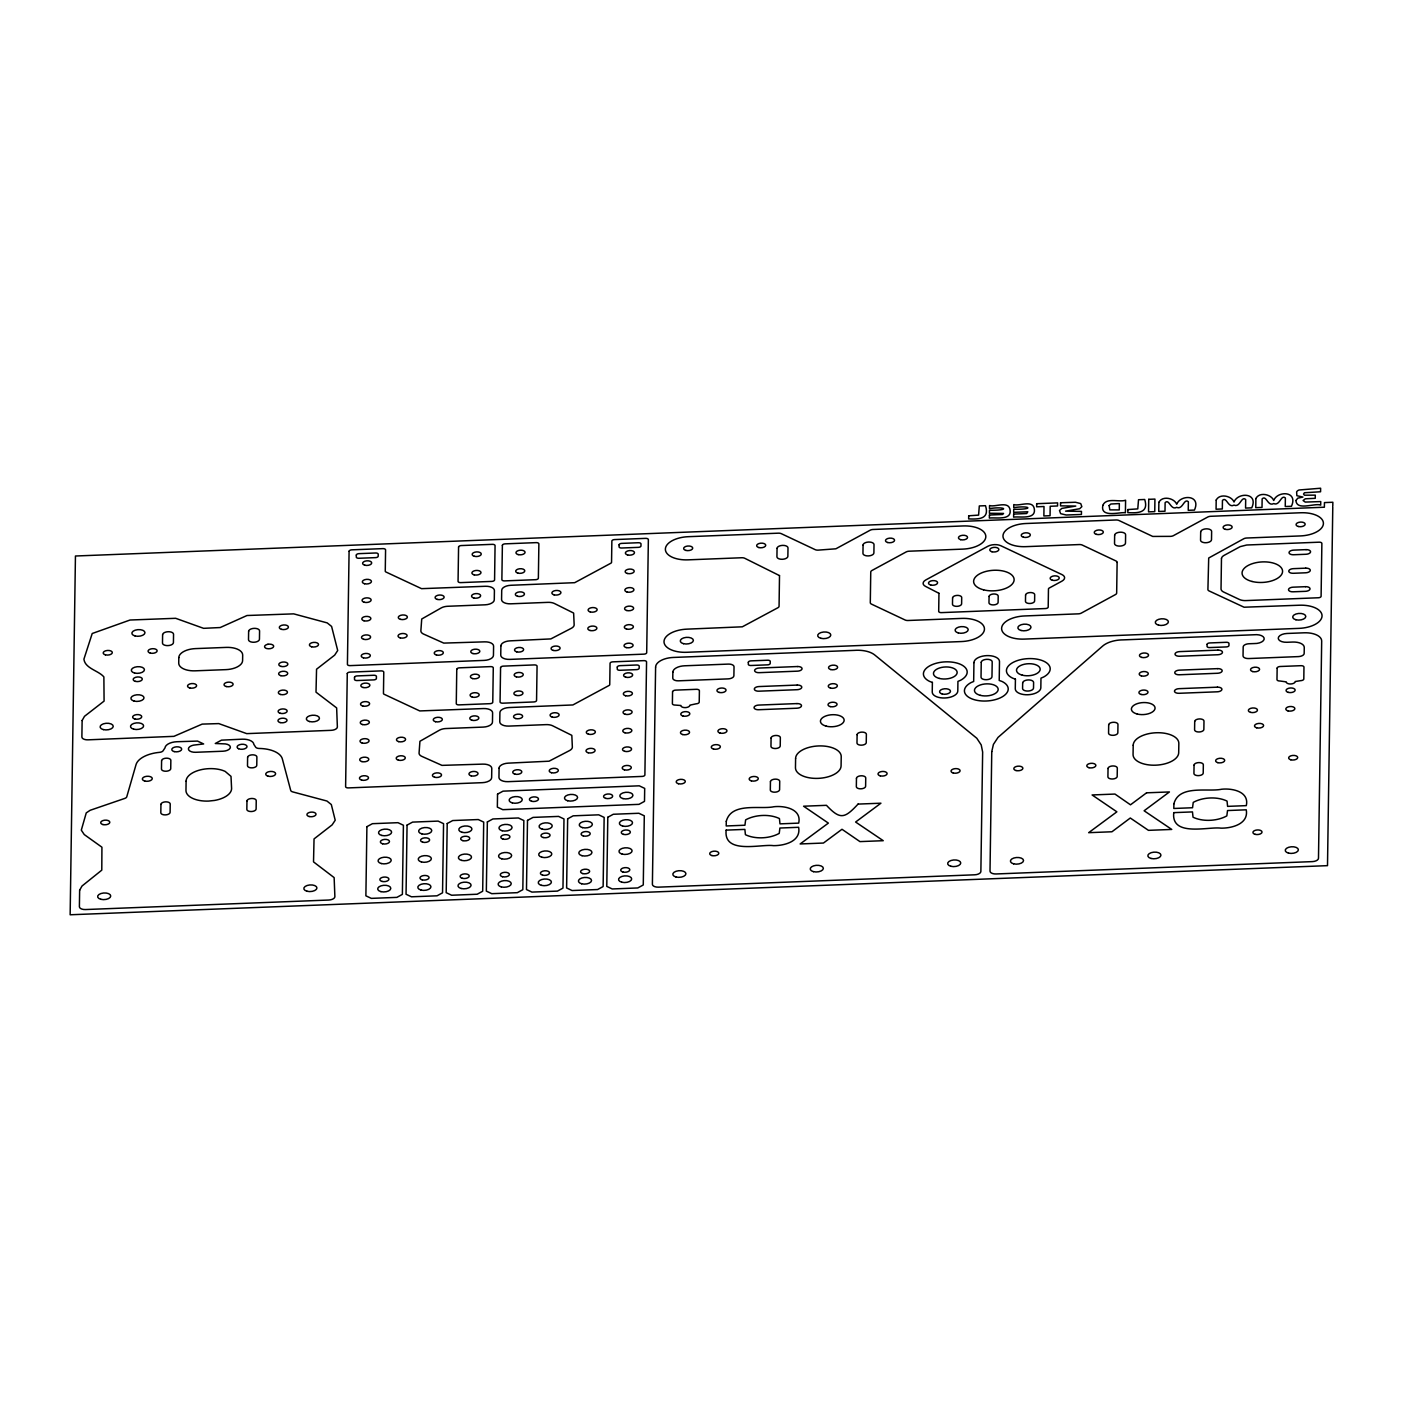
<?xml version="1.0" encoding="UTF-8"?>
<svg xmlns="http://www.w3.org/2000/svg" width="1403" height="1403" viewBox="0 0 1403 1403"><rect width="100%" height="100%" fill="white"/><g stroke="black" fill="none" stroke-linecap="round" stroke-linejoin="round"><path stroke-width="1.5" d="M1332.78 506.886L1327.501 865.651L70.15 914.774L75.446 556.009L1324.379 507.22L1324.45 502.59L1332.85 502.256L1332.797 505.869M79.638 890.221L79.392 906.671A6.138 3.104 -3.3 0 0 85.478 909.547L328.688 900.042A6.138 3.104 -3.3 0 0 334.879 896.692L334.142 877.612L313.518 861.88L314.044 838.924L332.125 824.876L335.212 820.246L331.318 804.55L326.934 801.025L292.701 791.888A4.297 2.175 -3.3 0 1 290.702 790.398L282.354 758.953A26.271 13.293 -3.3 0 0 259.239 748.465A4.297 2.175 -3.3 0 1 255.644 747.133L253.873 744.432A11.785 5.963 -3.3 0 0 242.193 739.188L221.481 740.153L215.273 743.502L223.13 743.818A7.313 3.7 -3.3 0 1 230.373 747.238A7.313 3.7 -3.3 0 1 223.024 751.219L195.648 752.289A7.313 3.7 -3.3 0 1 188.405 748.869A7.313 3.7 -3.3 0 1 195.771 744.87L203.645 743.958L197.525 741.082L176.813 741.731A11.785 5.963 -3.3 0 0 164.975 747.904L163.116 750.745A4.297 2.175 -3.3 0 1 159.468 752.359A26.271 13.293 -3.3 0 0 136.021 764.67L126.761 796.816A4.297 2.175 -3.3 0 1 124.692 798.447L90.16 810.285L86.249 812.898L81.304 830.155L84.25 834.557L101.928 847.202L101.788 870.141L82.005 886.03L79.638 890.221M82.128 720.511L81.883 736.961A6.138 3.104 -3.3 0 0 87.968 739.837L173.919 736.347L202.19 724.106L218.78 723.597L246.718 733.629L331.196 730.332A6.138 3.104 -3.3 0 0 337.369 726.982L336.65 707.919L316.008 692.17L316.552 669.213L334.651 655.148L337.702 650.518L331.599 626.439L327.215 622.897L293.683 613.865L246.998 615.514L220.201 627.544L203.593 628.334L175.673 618.302L130.041 620.021L92.212 633.507L83.917 659.164C85.022 668.547 98.578 670.564 103.875 676.912L104.085 701.097L84.496 716.319L82.128 720.511M162.608 634.717L162.485 643.048A5.489 2.771 -3.3 0 0 167.922 645.608A5.489 2.771 -3.3 0 0 173.428 642.627L173.551 634.279A5.489 2.771 -3.3 0 0 168.114 631.718A5.489 2.771 -3.3 0 0 162.608 634.717M160.942 804.393L160.819 812.723A4.647 2.35 -3.3 0 0 165.414 814.897A4.647 2.35 -3.3 0 0 170.096 812.355L170.219 804.024A4.647 2.35 -3.3 0 0 165.607 801.85A4.647 2.35 -3.3 0 0 160.942 804.393M161.591 760.724L161.468 769.054A4.647 2.35 -3.3 0 0 166.063 771.229A4.647 2.35 -3.3 0 0 170.728 768.686L170.85 760.356A4.647 2.35 -3.3 0 0 166.255 758.181A4.647 2.35 -3.3 0 0 161.591 760.724M178.812 657.621L178.725 663.093A16.538 8.365 -3.3 0 0 195.122 670.827L225.971 669.634A16.538 8.365 -3.3 0 0 242.596 660.603L242.684 655.131A16.538 8.365 -3.3 0 0 226.286 647.397L195.455 648.607A16.538 8.365 -3.3 0 0 178.812 657.621M186.108 781.12L185.968 790.38A22.834 11.557 -3.3 0 0 208.609 801.078L214.519 800.447A22.834 11.557 -3.3 0 0 231.6 788.591L231.004 776.368L225.164 771.404A22.834 11.557 -3.3 0 0 200.348 769.879A22.834 11.557 -3.3 0 0 186.108 781.12M248.629 631.35L248.506 639.68A5.489 2.771 -3.3 0 0 253.943 642.258A5.489 2.771 -3.3 0 0 259.45 639.259L259.573 630.929A5.489 2.771 -3.3 0 0 254.153 628.351A5.489 2.771 -3.3 0 0 248.629 631.35M246.963 801.025L246.84 809.356A4.647 2.35 -3.3 0 0 251.453 811.53A4.647 2.35 -3.3 0 0 256.118 809.005L256.24 800.657A4.647 2.35 -3.3 0 0 251.646 798.482A4.647 2.35 -3.3 0 0 246.963 801.025M247.612 757.357L247.489 765.687A4.647 2.35 -3.3 0 0 252.084 767.862A4.647 2.35 -3.3 0 0 256.767 765.336L256.889 756.989A4.647 2.35 -3.3 0 0 252.277 754.832A4.647 2.35 -3.3 0 0 247.612 757.357M347.278 673.598L345.612 786.609A2.736 1.385 -3.3 0 0 348.33 787.907L482.457 782.664A9.137 4.63 -3.3 0 0 491.646 777.665L491.787 768.406A9.137 4.63 -3.3 0 0 482.737 764.126L441.963 765.372L421.689 756.305A9.137 4.63 -3.3 0 1 419.059 753.13L419.935 741.275L439.525 730.139A9.137 4.63 -3.3 0 1 445.996 728.543L483.281 727.087A9.137 4.63 -3.3 0 0 492.471 722.089L492.611 712.829A9.137 4.63 -3.3 0 0 483.544 708.55L419.76 710.935L384.247 694.327A2.736 1.385 -3.3 0 1 383.457 693.38L383.773 672.177A2.736 1.385 -3.3 0 0 381.055 670.897L350.031 672.107A2.736 1.385 -3.3 0 0 347.278 673.598M349.084 551.326L347.418 664.338A2.736 1.385 -3.3 0 0 350.136 665.618L484.263 660.392A9.137 4.63 -3.3 0 0 493.453 655.394L493.593 646.134A9.137 4.63 -3.3 0 0 484.526 641.855L443.769 643.1L423.496 634.033A9.137 4.63 -3.3 0 1 420.865 630.859L421.724 619.004L441.331 607.867A9.137 4.63 -3.3 0 1 447.803 606.271L485.087 604.816A9.137 4.63 -3.3 0 0 494.277 599.818L494.417 590.558A9.137 4.63 -3.3 0 0 485.35 586.279L421.566 588.664L386.053 572.056A2.736 1.385 -3.3 0 1 385.264 571.091L385.579 549.906A2.736 1.385 -3.3 0 0 382.861 548.626L351.837 549.836A2.736 1.385 -3.3 0 0 349.084 551.326M354.521 677.351L354.485 679.315A2.631 1.333 -3.3 0 0 357.099 680.543L373.742 679.894A2.631 1.333 -3.3 0 0 376.39 678.456L376.425 676.492A2.631 1.333 -3.3 0 0 373.812 675.264L357.169 675.913A2.631 1.333 -3.3 0 0 354.521 677.351M356.327 555.079L356.292 557.044A2.631 1.333 -3.3 0 0 358.905 558.271L375.548 557.622A2.631 1.333 -3.3 0 0 378.196 556.184L378.214 554.22A2.631 1.333 -3.3 0 0 375.618 552.992L358.975 553.641A2.631 1.333 -3.3 0 0 356.327 555.079M366.902 826.665L365.885 895.815L371.321 898.376L396.874 897.376L402.38 894.377L403.415 825.245L397.978 822.684L372.426 823.684L366.902 826.665M407.063 825.104L406.046 894.237L411.465 896.798L437.017 895.815L442.541 892.817L443.558 823.666L438.122 821.106L412.57 822.105L407.063 825.104M447.206 823.526L446.189 892.676L451.626 895.237L477.16 894.237L482.685 891.238L483.702 822.105L478.265 819.545L452.713 820.545L447.206 823.526M456.764 669.336L456.273 703.604A2.736 1.385 -3.3 0 0 458.991 704.885L490.015 703.675A2.736 1.385 -3.3 0 0 492.769 702.184L493.277 667.898A2.736 1.385 -3.3 0 0 490.559 666.618L459.535 667.828A2.736 1.385 -3.3 0 0 456.764 669.336M458.571 547.047L458.062 581.333A2.736 1.385 -3.3 0 0 460.78 582.613L491.804 581.403A2.736 1.385 -3.3 0 0 494.575 579.895L495.066 545.627A2.736 1.385 -3.3 0 0 492.348 544.346L461.324 545.557A2.736 1.385 -3.3 0 0 458.571 547.047M487.35 821.965L486.332 891.098L491.769 893.676L517.321 892.676L522.828 889.677L523.845 820.545L518.409 817.967L492.874 818.966L487.35 821.965M497.539 794.133L497.346 807.111L502.783 809.671L638.996 804.357L644.503 801.359L644.696 788.398L639.259 785.82L503.046 791.152L497.539 794.133M499.082 768.125L498.959 777.385A9.137 4.63 -3.3 0 0 508.009 781.664L642.136 776.42A2.736 1.385 -3.3 0 0 644.889 774.93L646.555 661.918A2.736 1.385 -3.3 0 0 643.837 660.638L612.813 661.848A2.736 1.385 -3.3 0 0 610.059 663.338L609.744 684.541A2.736 1.385 -3.3 0 1 608.937 685.541L572.88 704.955L509.096 707.55A9.137 4.63 -3.3 0 0 499.906 712.549L499.766 721.808A9.137 4.63 -3.3 0 0 508.833 726.088L546.1 724.632A9.137 4.63 -3.3 0 1 552.536 725.737L571.828 735.347L572.354 747.15A9.137 4.63 -3.3 0 1 569.636 750.517L549.064 761.198L508.289 763.144A9.137 4.63 -3.3 0 0 499.082 768.125M500.573 667.618L500.064 701.886A2.736 1.385 -3.3 0 0 502.783 703.184L533.806 701.956A2.736 1.385 -3.3 0 0 536.56 700.465L537.068 666.197A2.736 1.385 -3.3 0 0 534.35 664.917L503.326 666.127A2.736 1.385 -3.3 0 0 500.573 667.618M500.889 645.854L500.748 655.113A9.137 4.63 -3.3 0 0 509.815 659.392L643.942 654.149A2.736 1.385 -3.3 0 0 646.695 652.658L648.361 539.646A2.736 1.385 -3.3 0 0 645.643 538.366L614.619 539.576A2.736 1.385 -3.3 0 0 611.866 541.067L611.55 562.252A2.736 1.385 -3.3 0 1 610.743 563.269L574.686 582.683L510.902 585.279A9.137 4.63 -3.3 0 0 501.713 590.277L501.572 599.537A9.137 4.63 -3.3 0 0 510.622 603.816L547.907 602.361A9.137 4.63 -3.3 0 1 554.343 603.465L573.634 613.058L574.16 624.861A9.137 4.63 -3.3 0 1 571.424 628.246L550.853 638.909L510.078 640.855A9.137 4.63 -3.3 0 0 500.889 645.854M502.379 545.346L501.871 579.614A2.736 1.385 -3.3 0 0 504.589 580.895L535.613 579.685A2.736 1.385 -3.3 0 0 538.366 578.194L538.875 543.926A2.736 1.385 -3.3 0 0 536.156 542.628L505.133 543.855A2.736 1.385 -3.3 0 0 502.379 545.346M527.493 820.387L526.476 889.537L531.912 892.098L557.465 891.098L562.971 888.117L563.988 818.966L558.569 816.406L533.017 817.405L527.493 820.387M567.654 818.826L566.619 887.959L572.056 890.537L597.608 889.537L603.132 886.538L604.149 817.405L598.713 814.827L573.161 815.827L567.654 818.826M607.797 817.265L606.78 886.398L612.217 888.958L637.751 887.959L643.275 884.977L644.293 815.827L638.856 813.266L613.304 814.266L607.797 817.265M617.302 667.091L617.267 669.056A2.631 1.333 -3.3 0 0 619.88 670.283L636.524 669.634A2.631 1.333 -3.3 0 0 639.172 668.196L639.207 666.232A2.631 1.333 -3.3 0 0 636.594 665.004L619.951 665.653A2.631 1.333 -3.3 0 0 617.302 667.091M619.109 544.82L619.074 546.784A2.631 1.333 -3.3 0 0 621.687 548.012L638.33 547.363A2.631 1.333 -3.3 0 0 640.978 545.925L640.996 543.961A2.631 1.333 -3.3 0 0 638.4 542.733L621.757 543.382A2.631 1.333 -3.3 0 0 619.109 544.82M655.604 667.091L652.395 884.276A6.138 3.104 -3.3 0 0 658.481 887.152L974.752 874.806A6.138 3.104 -3.3 0 0 980.872 871.456L982.644 752.008L981.206 744.905L976.786 738.241L874.683 654.938A21.939 11.101 -3.3 0 0 854.374 650.378L673.387 657.446A17.66 8.944 -3.3 0 0 655.604 667.091M672.563 691.767L672.388 703.657A3.034 1.543 -3.3 0 0 675.404 705.078L680.929 705.516A4.49 2.262 -3.3 0 0 685.365 707.621A4.49 2.262 -3.3 0 0 689.89 705.165L696.169 703.797A3.034 1.543 -3.3 0 0 699.22 702.149L699.395 690.732A3.034 1.543 -3.3 0 0 696.379 689.311L675.615 690.118A3.034 1.543 -3.3 0 0 672.563 691.767M672.861 672.142L672.774 678.14A5.735 2.911 -3.3 0 0 678.456 680.823L728.122 678.877A5.735 2.911 -3.3 0 0 733.892 675.755L734.032 666.776A5.735 2.911 -3.3 0 0 728.35 664.093L684.524 665.794A11.61 5.875 -3.3 0 0 672.861 672.142M726.158 830.12C723.246 854.883 761.215 843.834 773.334 845.641C784.172 845.799 801.271 841.537 798.64 827.296L779.91 828.033L779.226 833.382C769.721 838.678 755.2 839.415 745.414 834.697L744.87 829.401L726.158 830.12M726.28 821.316L726.21 825.964L744.94 825.227L745.624 819.878C755.13 814.582 769.651 813.845 779.437 818.563L779.98 823.859L798.693 823.123C801.955 808.865 784.33 805.532 773.895 806.743C760.11 809.654 731.331 801.92 726.28 821.316M748.343 662.304L748.308 664.268A2.631 1.333 -3.3 0 0 750.921 665.496L767.564 664.847A2.631 1.333 -3.3 0 0 770.212 663.409L770.247 661.444A2.631 1.333 -3.3 0 0 767.634 660.217L750.991 660.866A2.631 1.333 -3.3 0 0 748.343 662.304M770.44 781.681L770.317 790.012A4.647 2.35 -3.3 0 0 774.912 792.186A4.647 2.35 -3.3 0 0 779.594 789.661L779.717 781.313A4.647 2.35 -3.3 0 0 775.105 779.139A4.647 2.35 -3.3 0 0 770.44 781.681M771.089 738.013L770.966 746.343A4.647 2.35 -3.3 0 0 775.561 748.518A4.647 2.35 -3.3 0 0 780.226 745.993L780.349 737.645A4.647 2.35 -3.3 0 0 775.754 735.47A4.647 2.35 -3.3 0 0 771.089 738.013M777.052 548.38L776.929 556.71A5.489 2.771 -3.3 0 0 782.365 559.288A5.489 2.771 -3.3 0 0 787.872 556.289L787.995 547.959A5.489 2.771 -3.3 0 0 782.558 545.381A5.489 2.771 -3.3 0 0 777.052 548.38M779.507 575.598L779.068 606.219A4.297 2.175 -3.3 0 1 777.788 607.797L742.327 626.808L686.979 629.14A22.834 11.557 -3.3 0 0 664.005 641.609A22.834 11.557 -3.3 0 0 686.646 652.29L961.476 641.557A22.834 11.557 -3.3 0 0 984.45 629.088A22.834 11.557 -3.3 0 0 961.809 618.407L908.109 620.494A4.297 2.175 -3.3 0 1 905.093 619.986L871.544 604.149A4.297 2.175 -3.3 0 1 870.298 602.659L870.754 572.038A4.297 2.175 -3.3 0 1 872.035 570.442L906.092 551.975A4.297 2.175 -3.3 0 1 909.126 551.204L962.826 549.117A22.834 11.557 -3.3 0 0 985.818 536.647A22.834 11.557 -3.3 0 0 963.177 525.95L873.157 529.475A4.297 2.175 -3.3 0 0 870.123 530.229L835.872 548.801L818.142 550.134A4.297 2.175 -3.3 0 1 815.125 549.625L781.383 533.701A4.297 2.175 -3.3 0 0 778.367 533.175L688.347 536.683A22.834 11.557 -3.3 0 0 665.373 549.169A22.834 11.557 -3.3 0 0 688.014 559.85L741.713 557.745A4.297 2.175 -3.3 0 1 744.73 558.271L779.507 575.598M795.606 758.409L795.466 767.669A22.834 11.557 -3.3 0 0 818.107 778.367A22.834 11.557 -3.3 0 0 841.081 765.898L841.221 756.638A22.834 11.557 -3.3 0 0 818.58 745.94A22.834 11.557 -3.3 0 0 795.606 758.409M856.461 778.314L856.339 786.662A4.647 2.35 -3.3 0 0 860.933 788.819A4.647 2.35 -3.3 0 0 865.616 786.294L865.739 777.963A4.647 2.35 -3.3 0 0 861.126 775.789A4.647 2.35 -3.3 0 0 856.461 778.314M857.11 734.646L856.987 742.994A4.647 2.35 -3.3 0 0 861.582 745.168A4.647 2.35 -3.3 0 0 866.247 742.625L866.37 734.295A4.647 2.35 -3.3 0 0 861.775 732.12A4.647 2.35 -3.3 0 0 857.11 734.646M863.073 545.013L862.95 553.361A5.489 2.771 -3.3 0 0 868.387 555.921A5.489 2.771 -3.3 0 0 873.894 552.922L874.016 544.592A5.489 2.771 -3.3 0 0 868.597 542.032A5.489 2.771 -3.3 0 0 863.073 545.013M932.381 682.402L932.241 692.012A12.785 6.471 -3.3 0 0 944.92 697.992A12.785 6.471 -3.3 0 0 957.793 691.013L957.933 681.402L960.669 680.227A21.922 11.101 -3.3 0 0 960.897 664.513A21.922 11.101 -3.3 0 0 929.926 665.724A21.922 11.101 -3.3 0 0 929.698 681.437L932.381 682.402M938.958 593.311L938.695 611.34A2.736 1.385 -3.3 0 0 941.413 612.62L1045.428 608.551A2.736 1.385 -3.3 0 0 1048.199 607.061L1048.462 589.032A2.736 1.385 -3.3 0 1 1049.269 588.015L1061.913 581.158A9.137 4.63 -3.3 0 0 1062.018 574.616L1000.83 545.732A9.137 4.63 -3.3 0 0 987.922 546.241L925.822 579.93A9.137 4.63 -3.3 0 0 925.734 586.489L938.958 593.311M952.584 597.906L952.479 604.202A4.56 2.315 -3.3 0 0 957.004 606.342A4.56 2.315 -3.3 0 0 961.616 603.834L961.704 597.538A4.56 2.315 -3.3 0 0 957.179 595.398A4.56 2.315 -3.3 0 0 952.584 597.906M968.701 515.795L968.649 518.9C978.189 519.285 989.904 519.513 985.502 505.694L979.312 505.939L978.592 515.111L968.701 515.795M973.945 662.602L973.664 681.472L970.946 682.63A21.922 11.101 -3.3 0 0 970.718 698.361A21.922 11.101 -3.3 0 0 1001.689 697.151A21.922 11.101 -3.3 0 0 1001.917 681.42L999.217 680.473L999.497 661.602A12.785 6.471 -3.3 0 0 986.818 655.622A12.785 6.471 -3.3 0 0 973.945 662.602M981.241 662.321L981.03 677.14A5.489 2.771 -3.3 0 0 986.467 679.701A5.489 2.771 -3.3 0 0 991.974 676.702L992.202 661.883A5.489 2.771 -3.3 0 0 986.765 659.322A5.489 2.771 -3.3 0 0 981.241 662.321M989.413 515.041L989.361 518.075C995.656 517.128 1012.896 521.074 1009.844 508.815C1007.617 500.924 994.78 507.377 989.536 505.536L989.501 508.587C1005.337 506.202 1011.089 510.499 989.483 510.236L989.431 513.288L1003.548 513.428L1002.443 514.48L989.413 515.041M989.08 596.468L988.975 602.764A4.56 2.315 -3.3 0 0 993.517 604.903A4.56 2.315 -3.3 0 0 998.112 602.413L998.199 596.117A4.56 2.315 -3.3 0 0 993.675 593.978A4.56 2.315 -3.3 0 0 989.08 596.468M991.763 751.64L990.009 871.088A6.138 3.104 -3.3 0 0 996.042 873.964L1312.314 861.617A6.138 3.104 -3.3 0 0 1318.487 858.268L1321.679 641.083A17.66 8.944 -3.3 0 0 1304.176 632.806L1286.989 633.472A8.681 4.384 -3.3 0 0 1278.256 638.207A8.681 4.384 -3.3 0 0 1286.867 642.276L1292.759 642.048A11.61 5.875 -3.3 0 1 1304.264 647.467L1304.176 653.482A5.735 2.911 -3.3 0 1 1298.406 656.604L1248.723 658.551A5.735 2.911 -3.3 0 1 1243.04 655.867L1243.181 646.888A5.735 2.911 -3.3 0 1 1248.951 643.749L1254.229 643.556A8.751 4.437 -3.3 0 0 1264.121 639.347A8.751 4.437 -3.3 0 0 1256.685 634.665L1123.172 639.873A21.939 11.101 -3.3 0 0 1102.705 646.029L998.024 737.417L993.412 744.414L991.763 751.64M1013.65 514.094L1013.615 517.128C1019.911 516.181 1037.15 520.127 1034.099 507.868C1031.871 499.977 1019.034 506.43 1013.79 504.589L1013.755 507.64C1029.592 505.255 1035.344 509.552 1013.72 509.289L1013.685 512.341L1027.803 511.779L1026.698 513.533L1013.65 514.094M1015.421 679.157L1015.281 688.768A12.785 6.471 -3.3 0 0 1027.961 694.748A12.785 6.471 -3.3 0 0 1040.833 687.768L1040.973 678.158L1043.692 676.983A21.922 11.101 -3.3 0 0 1043.92 661.269A21.922 11.101 -3.3 0 0 1012.948 662.479A21.922 11.101 -3.3 0 0 1012.72 678.193L1015.421 679.157M1022.664 682.91L1022.577 688.47A5.489 2.771 -3.3 0 0 1028.013 691.048A5.489 2.771 -3.3 0 0 1033.52 688.049L1033.608 682.489A5.489 2.771 -3.3 0 0 1028.171 679.929A5.489 2.771 -3.3 0 0 1022.664 682.91M1025.575 595.047L1025.47 601.343A4.56 2.315 -3.3 0 0 1030.012 603.483A4.56 2.315 -3.3 0 0 1034.607 600.993L1034.695 594.697A4.56 2.315 -3.3 0 0 1030.17 592.557A4.56 2.315 -3.3 0 0 1025.575 595.047M1036.694 503.695L1036.642 506.799L1044.007 506.518L1043.867 515.953L1050.058 515.708L1050.198 506.273L1057.546 505.974L1057.599 502.888L1036.694 503.695M1060.563 502.765L1060.528 505.869L1075.785 506.062L1061.755 508.43L1059.493 510.517L1060.633 513.656L1066.21 515.006L1081.432 514.48L1081.467 511.394L1065.579 511.148L1079.679 508.728L1081.836 506.658L1080.748 503.607L1075.47 502.256L1060.563 502.765M1102.846 505.361C1099.987 518.268 1119.822 511.797 1125.399 512.761L1125.592 500.222C1119.506 502.555 1106.09 497.065 1102.846 505.361M1109.107 505.571L1109.843 509.868L1119.261 509.92L1119.348 503.572L1110.895 504.01L1109.107 505.571M1108.037 768.493L1107.914 776.824A4.647 2.35 -3.3 0 0 1112.526 778.998A4.647 2.35 -3.3 0 0 1117.191 776.473L1117.314 768.125A4.647 2.35 -3.3 0 0 1112.719 765.95A4.647 2.35 -3.3 0 0 1108.037 768.493M1108.686 724.825L1108.563 733.155A4.647 2.35 -3.3 0 0 1113.158 735.33A4.647 2.35 -3.3 0 0 1117.84 732.804L1117.963 724.457A4.647 2.35 -3.3 0 0 1113.351 722.282A4.647 2.35 -3.3 0 0 1108.686 724.825M1114.648 535.192L1114.526 543.522A5.489 2.771 -3.3 0 0 1119.962 546.1A5.489 2.771 -3.3 0 0 1125.487 543.101L1125.609 534.771A5.489 2.771 -3.3 0 0 1120.173 532.193A5.489 2.771 -3.3 0 0 1114.648 535.192M1117.121 562.41L1116.665 593.031A4.297 2.175 -3.3 0 1 1115.385 594.609L1081.327 613.093A4.297 2.175 -3.3 0 1 1078.293 613.848L1024.593 615.952A22.834 11.557 -3.3 0 0 1001.602 628.421A22.834 11.557 -3.3 0 0 1024.243 639.102L1299.073 628.369A22.834 11.557 -3.3 0 0 1322.047 615.899A22.834 11.557 -3.3 0 0 1299.424 605.219L1244.075 607.218L1209.14 590.961A4.297 2.175 -3.3 0 1 1207.913 589.47L1208.702 558.008L1243.689 538.787A4.297 2.175 -3.3 0 1 1246.741 538.015L1300.441 535.928A22.834 11.557 -3.3 0 0 1323.415 523.459A22.834 11.557 -3.3 0 0 1300.774 512.761L1210.771 516.286A4.297 2.175 -3.3 0 0 1207.72 517.041L1173.487 535.613A4.297 2.175 -3.3 0 1 1170.435 536.367L1152.722 536.437L1118.998 520.513A4.297 2.175 -3.3 0 0 1115.964 519.987L1025.944 523.512A22.834 11.557 -3.3 0 0 1002.97 535.981A22.834 11.557 -3.3 0 0 1025.611 546.661L1079.31 544.557A4.297 2.175 -3.3 0 1 1082.327 545.083L1115.876 560.919A4.297 2.175 -3.3 0 1 1117.121 562.41M1127.889 509.57L1127.837 512.674C1137.377 513.077 1149.092 513.288 1144.708 499.486L1138.517 499.731L1137.78 508.886L1127.889 509.57M1133.203 745.221L1133.063 754.481A22.834 11.557 -3.3 0 0 1155.704 765.179A22.834 11.557 -3.3 0 0 1178.695 752.709L1178.836 743.45A22.834 11.557 -3.3 0 0 1156.195 732.752A22.834 11.557 -3.3 0 0 1133.203 745.221M1148.741 499.328L1148.548 511.867L1154.757 511.621L1154.932 499.082L1148.741 499.328M1158.878 502.327L1158.738 511.464L1164.999 511.218L1165.121 502.642C1169.33 498.381 1170.611 510.639 1176.661 507.377C1182.817 510.131 1183.992 497.89 1188.376 501.73L1188.236 510.306L1194.444 510.078C1201.442 494.663 1180.502 494.347 1176.714 504.256C1174.364 498.118 1162.333 495.364 1158.878 502.327M1173.767 812.635C1170.856 837.398 1208.825 826.349 1220.943 828.156C1231.781 828.314 1248.88 824.052 1246.25 809.812L1227.52 810.548L1226.836 815.897C1217.33 821.193 1202.809 821.93 1193.024 817.212L1192.48 811.916L1173.767 812.635M1173.89 803.831L1173.82 808.479L1192.55 807.742L1193.234 802.393C1202.739 797.097 1217.26 796.36 1227.046 801.078L1227.59 806.374L1246.302 805.638C1249.564 791.38 1231.939 788.048 1221.504 789.258C1207.72 792.169 1178.941 784.435 1173.89 803.831M1194.058 765.126L1193.935 773.474A4.647 2.35 -3.3 0 0 1198.548 775.631A4.647 2.35 -3.3 0 0 1203.213 773.106L1203.336 764.775A4.647 2.35 -3.3 0 0 1198.741 762.601A4.647 2.35 -3.3 0 0 1194.058 765.126M1194.707 721.458L1194.584 729.806A4.647 2.35 -3.3 0 0 1199.179 731.98A4.647 2.35 -3.3 0 0 1203.862 729.437L1203.984 721.107A4.647 2.35 -3.3 0 0 1199.372 718.932A4.647 2.35 -3.3 0 0 1194.707 721.458M1200.687 531.825L1200.547 540.173A5.489 2.771 -3.3 0 0 1205.984 542.733A5.489 2.771 -3.3 0 0 1211.508 539.734L1211.631 531.404A5.489 2.771 -3.3 0 0 1206.194 528.843A5.489 2.771 -3.3 0 0 1200.687 531.825M1207.089 644.38L1207.054 646.345A2.631 1.333 -3.3 0 0 1209.667 647.572L1226.31 646.923A2.631 1.333 -3.3 0 0 1228.958 645.485L1228.975 643.521A2.631 1.333 -3.3 0 0 1226.38 642.293L1209.737 642.942A2.631 1.333 -3.3 0 0 1207.089 644.38M1216.191 500.082L1216.068 509.219L1222.329 508.973L1222.451 500.397C1226.643 496.136 1227.941 508.412 1233.991 505.133C1240.147 507.886 1241.322 495.645 1245.689 499.486L1245.566 508.079L1251.757 507.833C1258.772 492.418 1237.832 492.12 1234.026 502.011C1231.694 495.873 1219.663 493.119 1216.191 500.082M1221.469 558.692L1221.031 588.857A9.137 4.63 -3.3 0 0 1223.644 592.031L1239.445 599.484A9.137 4.63 -3.3 0 0 1245.882 600.589L1318.346 597.766A2.736 1.385 -3.3 0 0 1321.1 596.257L1321.872 543.47A2.736 1.385 -3.3 0 0 1319.153 542.189L1246.706 545.013L1240.217 546.626L1224.188 555.325A9.137 4.63 -3.3 0 0 1221.469 558.692M1255.878 498.539L1255.755 507.676L1262.016 507.43L1262.139 498.854C1266.33 494.593 1267.628 506.851 1273.678 503.589C1279.834 506.343 1281.009 494.102 1285.376 497.942L1285.253 506.518L1291.444 506.29C1298.459 490.875 1277.519 490.559 1273.714 500.468C1271.381 494.33 1259.35 491.576 1255.878 498.539M1277.151 668.161L1276.976 679.578A3.034 1.543 -3.3 0 0 1279.992 680.999L1286.235 681.876A4.49 2.262 -3.3 0 0 1290.69 683.98A4.49 2.262 -3.3 0 0 1295.197 681.525L1300.739 680.648A3.034 1.543 -3.3 0 0 1303.808 678.999L1303.966 667.109A3.034 1.543 -3.3 0 0 1300.967 665.688L1280.202 666.495A3.034 1.543 -3.3 0 0 1277.151 668.161M1295.951 500.485C1296.53 511.236 1315.155 502.66 1320.697 505.133L1320.749 501.572L1305.264 502.081L1303.089 500.52L1305.299 498.802L1315.242 498.311L1315.295 495.136L1304.422 495.206L1303.545 494.014L1304.457 492.751L1320.574 491.769L1320.626 488.226L1299.055 489.998A5.787 2.929 -3.3 0 0 1296.635 491.944L1296.863 495.697L1302.913 497.065L1297.775 498.17L1295.951 500.485M858.057 804.094C844.746 818.405 840.309 820.106 826.455 805.322L803.586 806.216L828.366 823.105L800.148 843.957L823.438 843.045L841.993 829.278L859.951 841.607L883.241 840.695L855.602 822.035L880.926 803.2L858.057 804.094M1146.567 792.818L1130.485 804.813L1114.964 794.063L1092.095 794.957L1116.876 811.828L1088.658 832.68L1111.948 831.769L1130.292 818.019L1148.461 830.348L1171.751 829.436L1144.111 810.776L1169.436 791.941L1146.567 792.818M267.973 644.258L266.868 644.538A4.56 2.315 -3.3 0 0 265.868 648.221L266.816 648.554A4.56 2.315 -3.3 0 0 273.638 646.573A4.56 2.315 -3.3 0 0 267.973 644.258M1306.053 549.643L1293.636 550.116A4.56 2.315 -3.3 0 0 1289.041 552.624A4.56 2.315 -3.3 0 0 1293.566 554.746L1305.983 554.273A4.56 2.315 -3.3 0 0 1310.577 551.782A4.56 2.315 -3.3 0 0 1306.053 549.643M1305.772 568.162L1293.373 568.653A4.56 2.315 -3.3 0 0 1288.761 571.144A4.56 2.315 -3.3 0 0 1293.303 573.283L1305.702 572.792A4.56 2.315 -3.3 0 0 1310.297 570.302A4.56 2.315 -3.3 0 0 1305.772 568.162M1305.509 586.682L1293.092 587.173A4.56 2.315 -3.3 0 0 1288.498 589.663A4.56 2.315 -3.3 0 0 1293.022 591.803L1305.439 591.329A4.56 2.315 -3.3 0 0 1310.034 588.822A4.56 2.315 -3.3 0 0 1305.509 586.682M797.518 666.53L759.198 668.038A4.56 2.315 -3.3 0 0 754.604 670.529A4.56 2.315 -3.3 0 0 759.128 672.668L797.448 671.16A4.56 2.315 -3.3 0 0 802.06 668.67A4.56 2.315 -3.3 0 0 797.518 666.53M1217.944 650.115L1179.625 651.606A4.56 2.315 -3.3 0 0 1175.013 654.096A4.56 2.315 -3.3 0 0 1179.555 656.236L1217.874 654.745A4.56 2.315 -3.3 0 0 1222.469 652.255A4.56 2.315 -3.3 0 0 1217.944 650.115M797.255 685.067L758.935 686.558A4.56 2.315 -3.3 0 0 754.323 689.048A4.56 2.315 -3.3 0 0 758.865 691.188L797.185 689.697A4.56 2.315 -3.3 0 0 801.779 687.207A4.56 2.315 -3.3 0 0 797.255 685.067M1217.664 668.635L1179.344 670.143A4.56 2.315 -3.3 0 0 1174.749 672.633A4.56 2.315 -3.3 0 0 1179.274 674.773L1217.594 673.265A4.56 2.315 -3.3 0 0 1222.188 670.774A4.56 2.315 -3.3 0 0 1217.664 668.635M796.974 703.587L758.655 705.078A4.56 2.315 -3.3 0 0 754.06 707.586A4.56 2.315 -3.3 0 0 758.585 709.725L796.904 708.217A4.56 2.315 -3.3 0 0 801.499 705.727A4.56 2.315 -3.3 0 0 796.974 703.587M1217.401 687.172L1179.064 688.663A4.56 2.315 -3.3 0 0 1174.469 691.153A4.56 2.315 -3.3 0 0 1179.011 693.292L1217.33 691.802A4.56 2.315 -3.3 0 0 1221.925 689.311A4.56 2.315 -3.3 0 0 1217.401 687.172M238.51 748.693L237.738 748.202A4.981 2.525 -3.3 0 1 241.667 744.274A4.981 2.525 -3.3 0 1 246.718 747.448A4.981 2.525 -3.3 0 1 238.51 748.693M1096.462 534.368A4.56 2.315 -3.3 0 0 1103.337 532.105A4.56 2.315 -3.3 0 0 1096.515 530.369A4.56 2.315 -3.3 0 0 1096.462 534.368M992.009 551.765A4.56 2.315 -3.3 0 0 998.883 549.485A4.56 2.315 -3.3 0 0 992.079 547.749A4.56 2.315 -3.3 0 0 992.009 551.765M625.264 714.285A4.56 2.315 -3.3 0 0 632.139 712.005A4.56 2.315 -3.3 0 0 625.335 710.269A4.56 2.315 -3.3 0 0 625.264 714.285M588.506 734.225A4.56 2.315 -3.3 0 0 595.381 731.963A4.56 2.315 -3.3 0 0 588.558 730.226A4.56 2.315 -3.3 0 0 588.506 734.225M552.273 717.126A4.56 2.315 -3.3 0 0 559.148 714.864A4.56 2.315 -3.3 0 0 552.326 713.127A4.56 2.315 -3.3 0 0 552.273 717.126M588.225 752.762A4.56 2.315 -3.3 0 0 595.1 750.482A4.56 2.315 -3.3 0 0 588.278 748.746A4.56 2.315 -3.3 0 0 588.225 752.762M515.778 718.564A4.56 2.315 -3.3 0 0 522.653 716.284A4.56 2.315 -3.3 0 0 515.83 714.548A4.56 2.315 -3.3 0 0 515.778 718.564M514.954 774.14A4.56 2.315 -3.3 0 0 521.828 771.86A4.56 2.315 -3.3 0 0 515.024 770.124A4.56 2.315 -3.3 0 0 514.954 774.14M551.449 772.72A4.56 2.315 -3.3 0 0 558.324 770.44A4.56 2.315 -3.3 0 0 551.519 768.704A4.56 2.315 -3.3 0 0 551.449 772.72M625.808 677.228A4.56 2.315 -3.3 0 0 632.683 674.948A4.56 2.315 -3.3 0 0 625.878 673.212A4.56 2.315 -3.3 0 0 625.808 677.228M624.458 769.861A4.56 2.315 -3.3 0 0 631.315 767.581A4.56 2.315 -3.3 0 0 624.51 765.845A4.56 2.315 -3.3 0 0 624.458 769.861M758.865 547.556A4.56 2.315 -3.3 0 0 765.74 545.293A4.56 2.315 -3.3 0 0 758.918 543.557A4.56 2.315 -3.3 0 0 758.865 547.556M622.95 872.035A4.56 2.315 -3.3 0 0 629.824 869.755A4.56 2.315 -3.3 0 0 623.002 868.019A4.56 2.315 -3.3 0 0 622.95 872.035M621.792 882.224A6.577 3.332 -3.3 0 0 631.683 878.944A6.577 3.332 -3.3 0 0 621.88 876.437A6.577 3.332 -3.3 0 0 621.792 882.224M623.493 834.382A4.56 2.315 -3.3 0 0 630.368 832.119A4.56 2.315 -3.3 0 0 623.563 830.383A4.56 2.315 -3.3 0 0 623.493 834.382M622.213 854.129A6.577 3.332 -3.3 0 0 632.104 850.867A6.577 3.332 -3.3 0 0 622.283 848.359A6.577 3.332 -3.3 0 0 622.213 854.129M622.616 826.051A6.577 3.332 -3.3 0 0 632.525 822.772A6.577 3.332 -3.3 0 0 622.704 820.264A6.577 3.332 -3.3 0 0 622.616 826.051M582.789 873.595A4.56 2.315 -3.3 0 0 589.663 871.333A4.56 2.315 -3.3 0 0 582.859 869.597A4.56 2.315 -3.3 0 0 582.789 873.595M581.649 883.785A6.577 3.332 -3.3 0 0 591.54 880.505A6.577 3.332 -3.3 0 0 581.736 878.015A6.577 3.332 -3.3 0 0 581.649 883.785M583.35 835.96A4.56 2.315 -3.3 0 0 590.225 833.68A4.56 2.315 -3.3 0 0 583.42 831.944A4.56 2.315 -3.3 0 0 583.35 835.96M582.052 855.707A6.577 3.332 -3.3 0 0 591.961 852.428A6.577 3.332 -3.3 0 0 582.14 849.92A6.577 3.332 -3.3 0 0 582.052 855.707M582.473 827.612A6.577 3.332 -3.3 0 0 592.364 824.35A6.577 3.332 -3.3 0 0 582.561 821.842A6.577 3.332 -3.3 0 0 582.473 827.612M542.645 875.174A4.56 2.315 -3.3 0 0 549.52 872.894A4.56 2.315 -3.3 0 0 542.715 871.158A4.56 2.315 -3.3 0 0 542.645 875.174M541.488 885.363A6.577 3.332 -3.3 0 0 551.397 882.084A6.577 3.332 -3.3 0 0 541.576 879.576A6.577 3.332 -3.3 0 0 541.488 885.363M543.207 837.521A4.56 2.315 -3.3 0 0 550.081 835.259A4.56 2.315 -3.3 0 0 543.259 833.505A4.56 2.315 -3.3 0 0 543.207 837.521M541.909 857.268A6.577 3.332 -3.3 0 0 551.8 853.989A6.577 3.332 -3.3 0 0 541.996 851.498A6.577 3.332 -3.3 0 0 541.909 857.268M542.33 829.191A6.577 3.332 -3.3 0 0 552.221 825.911A6.577 3.332 -3.3 0 0 542.417 823.403A6.577 3.332 -3.3 0 0 542.33 829.191M502.502 876.735A4.56 2.315 -3.3 0 0 509.377 874.472A4.56 2.315 -3.3 0 0 502.555 872.719A4.56 2.315 -3.3 0 0 502.502 876.735M501.345 886.924A6.577 3.332 -3.3 0 0 511.253 883.644A6.577 3.332 -3.3 0 0 501.432 881.154A6.577 3.332 -3.3 0 0 501.345 886.924M503.063 839.099A4.56 2.315 -3.3 0 0 509.938 836.819A4.56 2.315 -3.3 0 0 503.116 835.083A4.56 2.315 -3.3 0 0 503.063 839.099M501.765 858.829A6.577 3.332 -3.3 0 0 511.657 855.567A6.577 3.332 -3.3 0 0 501.853 853.059A6.577 3.332 -3.3 0 0 501.765 858.829M502.169 830.751A6.577 3.332 -3.3 0 0 512.077 827.472A6.577 3.332 -3.3 0 0 502.256 824.982A6.577 3.332 -3.3 0 0 502.169 830.751M462.359 878.313A4.56 2.315 -3.3 0 0 469.233 876.033A4.56 2.315 -3.3 0 0 462.411 874.297A4.56 2.315 -3.3 0 0 462.359 878.313M461.201 888.485A6.577 3.332 -3.3 0 0 471.092 885.223A6.577 3.332 -3.3 0 0 461.289 882.715A6.577 3.332 -3.3 0 0 461.201 888.485M462.902 840.66A4.56 2.315 -3.3 0 0 469.777 838.38A4.56 2.315 -3.3 0 0 462.972 836.644A4.56 2.315 -3.3 0 0 462.902 840.66M461.622 860.407A6.577 3.332 -3.3 0 0 471.513 857.128A6.577 3.332 -3.3 0 0 461.692 854.637A6.577 3.332 -3.3 0 0 461.622 860.407M462.025 832.312A6.577 3.332 -3.3 0 0 471.934 829.05A6.577 3.332 -3.3 0 0 462.113 826.542A6.577 3.332 -3.3 0 0 462.025 832.312M422.215 879.874A4.56 2.315 -3.3 0 0 429.072 877.594A4.56 2.315 -3.3 0 0 422.268 875.858A4.56 2.315 -3.3 0 0 422.215 879.874M421.058 890.063A6.577 3.332 -3.3 0 0 430.949 886.784A6.577 3.332 -3.3 0 0 421.146 884.276A6.577 3.332 -3.3 0 0 421.058 890.063M422.759 842.221A4.56 2.315 -3.3 0 0 429.634 839.959A4.56 2.315 -3.3 0 0 422.829 838.222A4.56 2.315 -3.3 0 0 422.759 842.221M421.461 861.968A6.577 3.332 -3.3 0 0 431.37 858.706A6.577 3.332 -3.3 0 0 421.549 856.198A6.577 3.332 -3.3 0 0 421.461 861.968M421.882 833.891A6.577 3.332 -3.3 0 0 431.773 830.611A6.577 3.332 -3.3 0 0 421.97 828.103A6.577 3.332 -3.3 0 0 421.882 833.891M102.945 824.561A4.56 2.315 -3.3 0 0 109.82 822.281A4.56 2.315 -3.3 0 0 102.998 820.545A4.56 2.315 -3.3 0 0 102.945 824.561M268.148 776.227A4.981 2.525 -3.3 0 0 275.637 773.754A4.981 2.525 -3.3 0 0 268.201 771.86A4.981 2.525 -3.3 0 0 268.148 776.227M309.151 816.511A4.56 2.315 -3.3 0 0 316.026 814.231A4.56 2.315 -3.3 0 0 309.204 812.495A4.56 2.315 -3.3 0 0 309.151 816.511M100.841 899.305A6.577 3.332 -3.3 0 0 110.732 896.043A6.577 3.332 -3.3 0 0 100.928 893.536A6.577 3.332 -3.3 0 0 100.841 899.305M174.218 751.605A4.981 2.525 -3.3 0 0 181.706 749.132A4.981 2.525 -3.3 0 0 174.27 747.238A4.981 2.525 -3.3 0 0 174.218 751.605M144.772 781.05A4.981 2.525 -3.3 0 0 152.278 778.577A4.981 2.525 -3.3 0 0 144.842 776.683A4.981 2.525 -3.3 0 0 144.772 781.05M307.047 891.256A6.577 3.332 -3.3 0 0 316.938 887.976A6.577 3.332 -3.3 0 0 307.134 885.486A6.577 3.332 -3.3 0 0 307.047 891.256M309.554 721.545A6.577 3.332 -3.3 0 0 319.446 718.266A6.577 3.332 -3.3 0 0 309.642 715.776A6.577 3.332 -3.3 0 0 309.554 721.545M226.269 686.541A4.56 2.315 -3.3 0 0 233.126 684.261A4.56 2.315 -3.3 0 0 226.321 682.524A4.56 2.315 -3.3 0 0 226.269 686.541M280.302 713.32A4.56 2.315 -3.3 0 0 287.177 711.058A4.56 2.315 -3.3 0 0 280.372 709.322A4.56 2.315 -3.3 0 0 280.302 713.32M280.162 722.58A4.56 2.315 -3.3 0 0 287.036 720.318A4.56 2.315 -3.3 0 0 280.232 718.582A4.56 2.315 -3.3 0 0 280.162 722.58M150.296 653.096A4.56 2.315 -3.3 0 0 157.154 650.834A4.56 2.315 -3.3 0 0 150.349 649.08A4.56 2.315 -3.3 0 0 150.296 653.096M135.091 635.962A6.577 3.332 -3.3 0 0 144.983 632.7A6.577 3.332 -3.3 0 0 135.162 630.193A6.577 3.332 -3.3 0 0 135.091 635.962M280.863 675.685A4.56 2.315 -3.3 0 0 287.738 673.405A4.56 2.315 -3.3 0 0 280.916 671.669A4.56 2.315 -3.3 0 0 280.863 675.685M280.582 694.503A4.56 2.315 -3.3 0 0 287.457 692.223A4.56 2.315 -3.3 0 0 280.635 690.486A4.56 2.315 -3.3 0 0 280.582 694.503M105.435 654.85A4.56 2.315 -3.3 0 0 112.31 652.57A4.56 2.315 -3.3 0 0 105.506 650.834A4.56 2.315 -3.3 0 0 105.435 654.85M281.547 629.368A4.56 2.315 -3.3 0 0 288.422 627.088A4.56 2.315 -3.3 0 0 281.6 625.352A4.56 2.315 -3.3 0 0 281.547 629.368M311.659 646.801A4.56 2.315 -3.3 0 0 318.534 644.521A4.56 2.315 -3.3 0 0 311.712 642.784A4.56 2.315 -3.3 0 0 311.659 646.801M281.003 666.407A4.56 2.315 -3.3 0 0 287.878 664.145A4.56 2.315 -3.3 0 0 281.056 662.409A4.56 2.315 -3.3 0 0 281.003 666.407M134.127 701.097A6.577 3.332 -3.3 0 0 144.018 697.835A6.577 3.332 -3.3 0 0 134.214 695.327A6.577 3.332 -3.3 0 0 134.127 701.097M133.706 729.192A6.577 3.332 -3.3 0 0 143.615 725.912A6.577 3.332 -3.3 0 0 133.794 723.422A6.577 3.332 -3.3 0 0 133.706 729.192M103.331 729.595A6.577 3.332 -3.3 0 0 113.24 726.333A6.577 3.332 -3.3 0 0 103.419 723.825A6.577 3.332 -3.3 0 0 103.331 729.595M189.756 687.961A4.56 2.315 -3.3 0 0 196.63 685.681A4.56 2.315 -3.3 0 0 189.826 683.945A4.56 2.315 -3.3 0 0 189.756 687.961M134.863 719.002A4.56 2.315 -3.3 0 0 141.738 716.74A4.56 2.315 -3.3 0 0 134.916 714.986A4.56 2.315 -3.3 0 0 134.863 719.002M135.425 681.367A4.56 2.315 -3.3 0 0 142.299 679.087A4.56 2.315 -3.3 0 0 135.477 677.351A4.56 2.315 -3.3 0 0 135.425 681.367M134.53 673.019A6.577 3.332 -3.3 0 0 144.439 669.74A6.577 3.332 -3.3 0 0 134.618 667.249A6.577 3.332 -3.3 0 0 134.53 673.019M1295.916 619.758A6.577 3.332 -3.3 0 0 1305.807 616.496A6.577 3.332 -3.3 0 0 1296.004 613.988A6.577 3.332 -3.3 0 0 1295.916 619.758M1158.51 625.124A6.577 3.332 -3.3 0 0 1168.401 621.862A6.577 3.332 -3.3 0 0 1158.597 619.354A6.577 3.332 -3.3 0 0 1158.51 625.124M1021.086 630.491A6.577 3.332 -3.3 0 0 1030.995 627.229A6.577 3.332 -3.3 0 0 1021.174 624.721A6.577 3.332 -3.3 0 0 1021.086 630.491M1023.471 537.226A4.56 2.315 -3.3 0 0 1030.346 534.946A4.56 2.315 -3.3 0 0 1023.524 533.21A4.56 2.315 -3.3 0 0 1023.471 537.226M1225.293 529.334A4.56 2.315 -3.3 0 0 1232.167 527.072A4.56 2.315 -3.3 0 0 1225.363 525.336A4.56 2.315 -3.3 0 0 1225.293 529.334M1298.301 526.493A4.56 2.315 -3.3 0 0 1305.176 524.213A4.56 2.315 -3.3 0 0 1298.354 522.477A4.56 2.315 -3.3 0 0 1298.301 526.493M820.895 638.312A6.577 3.332 -3.3 0 0 830.804 635.05A6.577 3.332 -3.3 0 0 820.983 632.543A6.577 3.332 -3.3 0 0 820.895 638.312M683.489 643.679A6.577 3.332 -3.3 0 0 693.38 640.417A6.577 3.332 -3.3 0 0 683.577 637.909A6.577 3.332 -3.3 0 0 683.489 643.679M958.319 632.946A6.577 3.332 -3.3 0 0 968.21 629.684A6.577 3.332 -3.3 0 0 958.407 627.176A6.577 3.332 -3.3 0 0 958.319 632.946M887.696 542.523A4.56 2.315 -3.3 0 0 894.57 540.26A4.56 2.315 -3.3 0 0 887.748 538.524A4.56 2.315 -3.3 0 0 887.696 542.523M685.874 550.414A4.56 2.315 -3.3 0 0 692.731 548.135A4.56 2.315 -3.3 0 0 685.927 546.398A4.56 2.315 -3.3 0 0 685.874 550.414M960.687 539.681A4.56 2.315 -3.3 0 0 967.561 537.402A4.56 2.315 -3.3 0 0 960.757 535.665A4.56 2.315 -3.3 0 0 960.687 539.681M930.733 585.016A4.56 2.315 -3.3 0 0 937.607 582.736A4.56 2.315 -3.3 0 0 930.785 581A4.56 2.315 -3.3 0 0 930.733 585.016M1052.39 580.263A4.56 2.315 -3.3 0 0 1059.265 577.983A4.56 2.315 -3.3 0 0 1052.443 576.247A4.56 2.315 -3.3 0 0 1052.39 580.263M983.608 589.839A20.273 10.259 -3.3 0 0 1014.123 579.755A20.273 10.259 -3.3 0 0 983.871 572.038A20.273 10.259 -3.3 0 0 983.608 589.839M1252.055 581.473A20.273 10.259 -3.3 0 0 1282.57 571.389A20.273 10.259 -3.3 0 0 1252.318 563.673A20.273 10.259 -3.3 0 0 1252.055 581.473M950.866 866.282A6.577 3.332 -3.3 0 0 960.757 863.003A6.577 3.332 -3.3 0 0 950.953 860.513A6.577 3.332 -3.3 0 0 950.866 866.282M830.769 669.564A4.56 2.315 -3.3 0 0 837.644 667.284A4.56 2.315 -3.3 0 0 830.822 665.548A4.56 2.315 -3.3 0 0 830.769 669.564M830.488 688.084A4.56 2.315 -3.3 0 0 837.363 685.804A4.56 2.315 -3.3 0 0 830.558 684.068A4.56 2.315 -3.3 0 0 830.488 688.084M830.225 706.603A4.56 2.315 -3.3 0 0 837.082 704.341A4.56 2.315 -3.3 0 0 830.278 702.605A4.56 2.315 -3.3 0 0 830.225 706.603M880.242 775.859A4.56 2.315 -3.3 0 0 887.117 773.579A4.56 2.315 -3.3 0 0 880.312 771.843A4.56 2.315 -3.3 0 0 880.242 775.859M676.036 877.015A6.577 3.332 -3.3 0 0 685.927 873.736A6.577 3.332 -3.3 0 0 676.123 871.245A6.577 3.332 -3.3 0 0 676.036 877.015M813.442 871.649A6.577 3.332 -3.3 0 0 823.351 868.369A6.577 3.332 -3.3 0 0 813.53 865.879A6.577 3.332 -3.3 0 0 813.442 871.649M711.935 855.567A4.56 2.315 -3.3 0 0 718.81 853.287A4.56 2.315 -3.3 0 0 711.987 851.551A4.56 2.315 -3.3 0 0 711.935 855.567M682.963 716.021A4.56 2.315 -3.3 0 0 689.838 713.759A4.56 2.315 -3.3 0 0 683.033 712.022A4.56 2.315 -3.3 0 0 682.963 716.021M682.7 734.558A4.56 2.315 -3.3 0 0 689.574 732.278A4.56 2.315 -3.3 0 0 682.752 730.542A4.56 2.315 -3.3 0 0 682.7 734.558M720.107 733.085A4.56 2.315 -3.3 0 0 726.982 730.823A4.56 2.315 -3.3 0 0 720.16 729.086A4.56 2.315 -3.3 0 0 720.107 733.085M751.412 780.892A4.56 2.315 -3.3 0 0 758.286 778.612A4.56 2.315 -3.3 0 0 751.464 776.876A4.56 2.315 -3.3 0 0 751.412 780.892M678.421 783.733A4.56 2.315 -3.3 0 0 685.295 781.471A4.56 2.315 -3.3 0 0 678.473 779.735A4.56 2.315 -3.3 0 0 678.421 783.733M713.513 749.044A4.56 2.315 -3.3 0 0 720.37 746.764A4.56 2.315 -3.3 0 0 713.566 745.028A4.56 2.315 -3.3 0 0 713.513 749.044M1255.159 834.347A4.56 2.315 -3.3 0 0 1262.034 832.084A4.56 2.315 -3.3 0 0 1255.229 830.33A4.56 2.315 -3.3 0 0 1255.159 834.347M1013.632 863.827A6.577 3.332 -3.3 0 0 1023.541 860.548A6.577 3.332 -3.3 0 0 1013.72 858.057A6.577 3.332 -3.3 0 0 1013.632 863.827M1141.411 675.93A4.56 2.315 -3.3 0 0 1148.285 673.668A4.56 2.315 -3.3 0 0 1141.481 671.932A4.56 2.315 -3.3 0 0 1141.411 675.93M1141.148 694.467A4.56 2.315 -3.3 0 0 1148.022 692.188A4.56 2.315 -3.3 0 0 1141.2 690.451A4.56 2.315 -3.3 0 0 1141.148 694.467M1141.691 657.411A4.56 2.315 -3.3 0 0 1148.566 655.131A4.56 2.315 -3.3 0 0 1141.744 653.395A4.56 2.315 -3.3 0 0 1141.691 657.411M1151.056 858.461A6.577 3.332 -3.3 0 0 1160.947 855.181A6.577 3.332 -3.3 0 0 1151.144 852.691A6.577 3.332 -3.3 0 0 1151.056 858.461M1089.009 767.704A4.56 2.315 -3.3 0 0 1095.883 765.424A4.56 2.315 -3.3 0 0 1089.079 763.688A4.56 2.315 -3.3 0 0 1089.009 767.704M1016.018 770.545A4.56 2.315 -3.3 0 0 1022.892 768.283A4.56 2.315 -3.3 0 0 1016.07 766.547A4.56 2.315 -3.3 0 0 1016.018 770.545M1288.463 853.094A6.577 3.332 -3.3 0 0 1298.371 849.815A6.577 3.332 -3.3 0 0 1288.55 847.324A6.577 3.332 -3.3 0 0 1288.463 853.094M1288.287 692.38A4.56 2.315 -3.3 0 0 1295.162 690.101A4.56 2.315 -3.3 0 0 1288.34 688.364A4.56 2.315 -3.3 0 0 1288.287 692.38M1252.739 671.581A4.56 2.315 -3.3 0 0 1259.596 669.319A4.56 2.315 -3.3 0 0 1252.791 667.582A4.56 2.315 -3.3 0 0 1252.739 671.581M1288.007 710.9A4.56 2.315 -3.3 0 0 1294.881 708.638A4.56 2.315 -3.3 0 0 1288.059 706.902A4.56 2.315 -3.3 0 0 1288.007 710.9M1250.599 712.373A4.56 2.315 -3.3 0 0 1257.474 710.093A4.56 2.315 -3.3 0 0 1250.652 708.357A4.56 2.315 -3.3 0 0 1250.599 712.373M1217.857 762.671A4.56 2.315 -3.3 0 0 1224.714 760.391A4.56 2.315 -3.3 0 0 1217.909 758.655A4.56 2.315 -3.3 0 0 1217.857 762.671M1290.848 759.812A4.56 2.315 -3.3 0 0 1297.722 757.55A4.56 2.315 -3.3 0 0 1290.9 755.814A4.56 2.315 -3.3 0 0 1290.848 759.812M1256.737 727.824A4.56 2.315 -3.3 0 0 1263.612 725.544A4.56 2.315 -3.3 0 0 1256.79 723.808A4.56 2.315 -3.3 0 0 1256.737 727.824M953.233 773A4.56 2.315 -3.3 0 0 960.108 770.738A4.56 2.315 -3.3 0 0 953.303 769.002A4.56 2.315 -3.3 0 0 953.233 773M719.178 692.433A4.56 2.315 -3.3 0 0 726.053 690.153A4.56 2.315 -3.3 0 0 719.23 688.417A4.56 2.315 -3.3 0 0 719.178 692.433M516.392 676.877A4.56 2.315 -3.3 0 0 523.266 674.597A4.56 2.315 -3.3 0 0 516.444 672.861A4.56 2.315 -3.3 0 0 516.392 676.877M516.111 695.397A4.56 2.315 -3.3 0 0 522.986 693.135A4.56 2.315 -3.3 0 0 516.181 691.381A4.56 2.315 -3.3 0 0 516.111 695.397M625.545 695.748A4.56 2.315 -3.3 0 0 632.42 693.485A4.56 2.315 -3.3 0 0 625.598 691.749A4.56 2.315 -3.3 0 0 625.545 695.748M625.001 732.804A4.56 2.315 -3.3 0 0 631.876 730.542A4.56 2.315 -3.3 0 0 625.054 728.788A4.56 2.315 -3.3 0 0 625.001 732.804M624.721 751.342A4.56 2.315 -3.3 0 0 631.596 749.062A4.56 2.315 -3.3 0 0 624.791 747.325A4.56 2.315 -3.3 0 0 624.721 751.342M472.601 678.578A4.56 2.315 -3.3 0 0 479.475 676.316A4.56 2.315 -3.3 0 0 472.653 674.58A4.56 2.315 -3.3 0 0 472.601 678.578M472.32 697.116A4.56 2.315 -3.3 0 0 479.195 694.836A4.56 2.315 -3.3 0 0 472.373 693.1A4.56 2.315 -3.3 0 0 472.32 697.116M362.483 724.544A4.56 2.315 -3.3 0 0 369.357 722.282A4.56 2.315 -3.3 0 0 362.553 720.528A4.56 2.315 -3.3 0 0 362.483 724.544M398.715 741.643A4.56 2.315 -3.3 0 0 405.59 739.381A4.56 2.315 -3.3 0 0 398.768 737.627A4.56 2.315 -3.3 0 0 398.715 741.643M435.474 721.703A4.56 2.315 -3.3 0 0 442.348 719.423A4.56 2.315 -3.3 0 0 435.544 717.687A4.56 2.315 -3.3 0 0 435.474 721.703M398.434 760.18A4.56 2.315 -3.3 0 0 405.309 757.901A4.56 2.315 -3.3 0 0 398.505 756.164A4.56 2.315 -3.3 0 0 398.434 760.18M471.987 720.265A4.56 2.315 -3.3 0 0 478.861 718.003A4.56 2.315 -3.3 0 0 472.039 716.267A4.56 2.315 -3.3 0 0 471.987 720.265M471.162 775.841A4.56 2.315 -3.3 0 0 478.037 773.579A4.56 2.315 -3.3 0 0 471.215 771.843A4.56 2.315 -3.3 0 0 471.162 775.841M434.667 777.28A4.56 2.315 -3.3 0 0 441.542 775A4.56 2.315 -3.3 0 0 434.72 773.263A4.56 2.315 -3.3 0 0 434.667 777.28M363.026 687.488A4.56 2.315 -3.3 0 0 369.901 685.225A4.56 2.315 -3.3 0 0 363.096 683.489A4.56 2.315 -3.3 0 0 363.026 687.488M361.676 780.121A4.56 2.315 -3.3 0 0 368.533 777.858A4.56 2.315 -3.3 0 0 361.728 776.122A4.56 2.315 -3.3 0 0 361.676 780.121M362.763 706.025A4.56 2.315 -3.3 0 0 369.638 703.745A4.56 2.315 -3.3 0 0 362.816 702.009A4.56 2.315 -3.3 0 0 362.763 706.025M362.22 743.064A4.56 2.315 -3.3 0 0 369.094 740.802A4.56 2.315 -3.3 0 0 362.272 739.065A4.56 2.315 -3.3 0 0 362.22 743.064M361.939 761.601A4.56 2.315 -3.3 0 0 368.814 759.321A4.56 2.315 -3.3 0 0 361.992 757.585A4.56 2.315 -3.3 0 0 361.939 761.601M627.071 592.013A4.56 2.315 -3.3 0 0 633.946 589.734A4.56 2.315 -3.3 0 0 627.123 587.997A4.56 2.315 -3.3 0 0 627.071 592.013M590.295 611.954A4.56 2.315 -3.3 0 0 597.169 609.691A4.56 2.315 -3.3 0 0 590.365 607.955A4.56 2.315 -3.3 0 0 590.295 611.954M554.08 594.854A4.56 2.315 -3.3 0 0 560.954 592.592A4.56 2.315 -3.3 0 0 554.132 590.856A4.56 2.315 -3.3 0 0 554.08 594.854M590.032 630.491A4.56 2.315 -3.3 0 0 596.906 628.211A4.56 2.315 -3.3 0 0 590.084 626.475A4.56 2.315 -3.3 0 0 590.032 630.491M517.584 596.293A4.56 2.315 -3.3 0 0 524.459 594.013A4.56 2.315 -3.3 0 0 517.637 592.276A4.56 2.315 -3.3 0 0 517.584 596.293M516.76 651.869A4.56 2.315 -3.3 0 0 523.635 649.589A4.56 2.315 -3.3 0 0 516.813 647.853A4.56 2.315 -3.3 0 0 516.76 651.869M553.256 650.431A4.56 2.315 -3.3 0 0 560.13 648.168A4.56 2.315 -3.3 0 0 553.326 646.432A4.56 2.315 -3.3 0 0 553.256 650.431M627.615 554.957A4.56 2.315 -3.3 0 0 634.489 552.677A4.56 2.315 -3.3 0 0 627.685 550.941A4.56 2.315 -3.3 0 0 627.615 554.957M626.247 647.59A4.56 2.315 -3.3 0 0 633.121 645.31A4.56 2.315 -3.3 0 0 626.317 643.574A4.56 2.315 -3.3 0 0 626.247 647.59M627.351 573.476A4.56 2.315 -3.3 0 0 634.226 571.214A4.56 2.315 -3.3 0 0 627.404 569.478A4.56 2.315 -3.3 0 0 627.351 573.476M626.808 610.533A4.56 2.315 -3.3 0 0 633.665 608.253A4.56 2.315 -3.3 0 0 626.86 606.517A4.56 2.315 -3.3 0 0 626.808 610.533M626.527 629.053A4.56 2.315 -3.3 0 0 633.402 626.79A4.56 2.315 -3.3 0 0 626.58 625.054A4.56 2.315 -3.3 0 0 626.527 629.053M474.389 556.307A4.56 2.315 -3.3 0 0 481.264 554.045A4.56 2.315 -3.3 0 0 474.46 552.291A4.56 2.315 -3.3 0 0 474.389 556.307M474.126 574.844A4.56 2.315 -3.3 0 0 481.001 572.564A4.56 2.315 -3.3 0 0 474.179 570.828A4.56 2.315 -3.3 0 0 474.126 574.844M518.198 554.606A4.56 2.315 -3.3 0 0 525.073 552.326A4.56 2.315 -3.3 0 0 518.251 550.59A4.56 2.315 -3.3 0 0 518.198 554.606M517.917 573.125A4.56 2.315 -3.3 0 0 524.792 570.846A4.56 2.315 -3.3 0 0 517.988 569.109A4.56 2.315 -3.3 0 0 517.917 573.125M364.289 602.273A4.56 2.315 -3.3 0 0 371.164 599.993A4.56 2.315 -3.3 0 0 364.342 598.257A4.56 2.315 -3.3 0 0 364.289 602.273M400.521 619.372A4.56 2.315 -3.3 0 0 407.379 617.092A4.56 2.315 -3.3 0 0 400.574 615.356A4.56 2.315 -3.3 0 0 400.521 619.372M437.28 599.414A4.56 2.315 -3.3 0 0 444.155 597.152A4.56 2.315 -3.3 0 0 437.35 595.416A4.56 2.315 -3.3 0 0 437.28 599.414M400.241 637.891A4.56 2.315 -3.3 0 0 407.116 635.629A4.56 2.315 -3.3 0 0 400.293 633.893A4.56 2.315 -3.3 0 0 400.241 637.891M473.776 597.994A4.56 2.315 -3.3 0 0 480.65 595.714A4.56 2.315 -3.3 0 0 473.846 593.978A4.56 2.315 -3.3 0 0 473.776 597.994M472.969 653.57A4.56 2.315 -3.3 0 0 479.844 651.308A4.56 2.315 -3.3 0 0 473.021 649.571A4.56 2.315 -3.3 0 0 472.969 653.57M436.473 655.008A4.56 2.315 -3.3 0 0 443.33 652.728A4.56 2.315 -3.3 0 0 436.526 650.992A4.56 2.315 -3.3 0 0 436.473 655.008M364.833 565.216A4.56 2.315 -3.3 0 0 371.707 562.954A4.56 2.315 -3.3 0 0 364.903 561.2A4.56 2.315 -3.3 0 0 364.833 565.216M363.465 657.849A4.56 2.315 -3.3 0 0 370.339 655.587A4.56 2.315 -3.3 0 0 363.535 653.833A4.56 2.315 -3.3 0 0 363.465 657.849M364.57 583.753A4.56 2.315 -3.3 0 0 371.444 581.473A4.56 2.315 -3.3 0 0 364.622 579.737A4.56 2.315 -3.3 0 0 364.57 583.753M364.008 620.792A4.56 2.315 -3.3 0 0 370.883 618.53A4.56 2.315 -3.3 0 0 364.078 616.794A4.56 2.315 -3.3 0 0 364.008 620.792M363.745 639.33A4.56 2.315 -3.3 0 0 370.62 637.05A4.56 2.315 -3.3 0 0 363.798 635.313A4.56 2.315 -3.3 0 0 363.745 639.33M382.054 881.435A4.56 2.315 -3.3 0 0 388.929 879.172A4.56 2.315 -3.3 0 0 382.125 877.436A4.56 2.315 -3.3 0 0 382.054 881.435M380.914 891.624A6.577 3.332 -3.3 0 0 390.806 888.362A6.577 3.332 -3.3 0 0 380.985 885.854A6.577 3.332 -3.3 0 0 380.914 891.624M382.616 843.799A4.56 2.315 -3.3 0 0 389.49 841.519A4.56 2.315 -3.3 0 0 382.668 839.783A4.56 2.315 -3.3 0 0 382.616 843.799M381.318 863.546A6.577 3.332 -3.3 0 0 391.227 860.267A6.577 3.332 -3.3 0 0 381.406 857.759A6.577 3.332 -3.3 0 0 381.318 863.546M381.739 835.451A6.577 3.332 -3.3 0 0 391.63 832.189A6.577 3.332 -3.3 0 0 381.826 829.682A6.577 3.332 -3.3 0 0 381.739 835.451M531.632 801.288A4.56 2.315 -3.3 0 0 538.506 799.026A4.56 2.315 -3.3 0 0 531.684 797.29A4.56 2.315 -3.3 0 0 531.632 801.288M512.358 802.919A6.577 3.332 -3.3 0 0 522.267 799.657A6.577 3.332 -3.3 0 0 512.446 797.15A6.577 3.332 -3.3 0 0 512.358 802.919M605.798 798.395A4.56 2.315 -3.3 0 0 612.673 796.115A4.56 2.315 -3.3 0 0 605.85 794.379A4.56 2.315 -3.3 0 0 605.798 798.395M567.689 800.762A6.577 3.332 -3.3 0 0 577.598 797.5A6.577 3.332 -3.3 0 0 567.777 794.992A6.577 3.332 -3.3 0 0 567.689 800.762M623.02 798.605A6.577 3.332 -3.3 0 0 632.928 795.326A6.577 3.332 -3.3 0 0 623.107 792.835A6.577 3.332 -3.3 0 0 623.02 798.605M939.291 678.421A11.873 6.015 -3.3 0 0 957.162 672.511A11.873 6.015 -3.3 0 0 939.431 668.003A11.873 6.015 -3.3 0 0 939.291 678.421M942.255 694.011A5.489 2.771 -3.3 0 0 950.497 691.293A5.489 2.771 -3.3 0 0 942.325 689.206A5.489 2.771 -3.3 0 0 942.255 694.011M1022.313 675.176A11.873 6.015 -3.3 0 0 1040.184 669.266A11.873 6.015 -3.3 0 0 1022.471 664.759A11.873 6.015 -3.3 0 0 1022.313 675.176M980.311 695.344A11.873 6.015 -3.3 0 0 998.182 689.434A11.873 6.015 -3.3 0 0 980.451 684.91A11.873 6.015 -3.3 0 0 980.311 695.344M1137.202 714.022A11.873 6.015 -3.3 0 0 1155.072 708.112A11.873 6.015 -3.3 0 0 1137.359 703.604A11.873 6.015 -3.3 0 0 1137.202 714.022M826.279 726.175A11.873 6.015 -3.3 0 0 844.15 720.265A11.873 6.015 -3.3 0 0 826.437 715.74A11.873 6.015 -3.3 0 0 826.279 726.175"/></g></svg>
